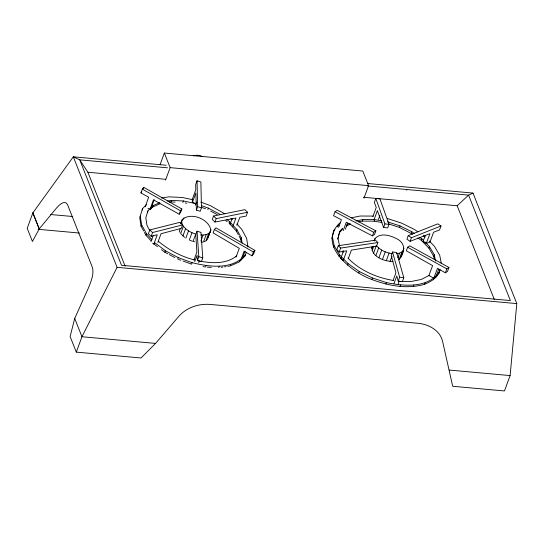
<?xml version="1.0" encoding="UTF-8"?>
<svg xmlns="http://www.w3.org/2000/svg" width="544" height="544" viewBox="0 0 544 544"><rect width="100%" height="100%" fill="white"/><g stroke="black" fill="none" stroke-linecap="round" stroke-linejoin="round"><path stroke-width="0.82" d="M166.246 165.247L73.297 156.815L32.871 212.888L27.2 228.303L32.429 241.482L39.216 228.895L55.767 208.93C58.147 206.06 64.28 199.097 67.449 204.442L92.5 267.668C94.139 274.747 90.814 281.894 88.257 288.361L74.712 318.458L70.122 336.546L76.296 352.118L141.025 357.986L155.57 343.414L179.112 316.037C186.789 307.38 198.893 303.498 210.256 304.436L417.527 323.245C428.135 324.068 439.844 330.038 442.524 341.108L452.69 386.267L504.458 390.959L510.116 375.578L516.8 303.6L473.001 193.079L367.35 183.491M440.082 269.566C438.797 277.202 431.1 281.506 424.606 284.294C407.102 289.306 388.518 285.831 371.831 279.507C351.818 272.292 316.316 244.786 339.986 222.795M331.888 238.53L334.431 229.174M337.674 239.136L339.062 233.668M342.591 228.188L339.816 231.363L338.042 238.388L339.442 245.46M392.945 261.406C384.608 261.542 371.396 256.945 371.994 246.99M374.449 240.768L374.986 238.646C380.392 232.322 390.388 235.409 396.692 238.755C406.014 243.168 405.056 252.477 399.112 259.576L401.921 251.947L403.424 250.22M400.615 257.856L403.961 248.098M438.926 273.442L439.715 270.307M143.677 231.03L141.046 226.154L139.733 217.566L142.63 208.563L146.737 204.388M159.766 202.633L153.177 205.564L147.914 210.922L145.799 217.682L146.975 225.386L149.77 230.554M180.9 223.686L182.349 219.436C191.073 211.956 208.556 218.824 210.861 229.84L207.516 239.238L206.462 240.312M242.726 258.38L245.072 255.993L246.316 252.266M145.228 206.761L148.668 197.22L140.93 192.916L142.331 189.108L143.718 187.313L181.846 208.978L180.581 212.412L179.2 214.207L153.422 199.866L149.981 209.406L147.948 208.277M154.231 199.662L151.368 207.611L149.981 209.406M338.667 227.399L341.414 219.783L333.56 215.71L335.016 211.759L337.158 210.29L375.877 230.84L374.564 234.403L372.422 235.872L346.242 222.292L343.223 230.67M345.365 229.201L347.562 223.108M343.563 250.743L340.809 258.332L343.176 260.692L346.746 250.832L339.191 252.028L336.831 249.669L338.286 245.718L375.516 240.183L377.876 242.542L376.57 246.106L351.39 250.097L348.371 258.434M151.042 241.631L153.34 235.3M157.855 242.427L161.017 233.723L181.349 228.358L182.614 224.924L179.833 222.353L149.79 229.935L148.39 233.743L151.171 236.314L157.27 234.709L153.816 244.208L152.708 243.175M192.386 202.47L195.888 192.916L196.377 210.086L200.206 211.29L201.47 207.856L200.879 181.988L197.05 180.792L195.65 184.593L195.799 189.747L192.297 199.301L192.386 202.47L196.221 203.667L196.799 202.076M372.898 216.607L376.237 207.461L374.367 202.395L375.822 198.444L379.936 198.873L389.028 224.346L387.716 227.909L383.602 227.48L377.38 210.582L374.041 219.728M378.434 219.395L379.828 215.58M76.296 352.118L81.954 336.736L117.103 267.342L73.297 156.815L79.73 159.841L167.545 167.81M143.154 188.836L143.718 187.313M142.086 210.032L142.63 208.563M160.052 164.723L164.349 153.041L362.787 171.04L368.574 185.647L363.984 198.111M141.046 226.154L141.583 224.679L140.27 216.097M147.37 212.391L147.914 210.922M150.294 209.42L152.633 207.04L153.177 205.564M165.553 180.112L170.136 167.647L164.349 153.041M150.817 240.55L145.935 235.205L146.479 233.736L141.583 224.679M151.171 236.314L152.572 232.512L182.614 224.924M169.402 202.123L170.986 201.885L171.53 200.41L183.362 200.967L195.928 203.599L195.391 205.068M182.818 202.436L183.362 200.967M167.749 253.776L164.907 252.26L165.451 250.784L154.618 242.638L154.074 244.113L157.461 246.656M179.2 214.207L180.465 210.773L181.846 208.978M180.724 223.849L182.349 219.436M183.396 219.293L183.933 217.824M180.438 228.215L179.357 231.159L180.023 232.383M181.71 221.476L182.063 223.802L183.389 226.25L180.683 233.607L184.647 237.34M182.886 236.021L185.592 228.664L183.389 226.25M177.691 259.094L178.235 257.625L165.451 250.784M185.817 238.224L188.523 230.867L185.592 228.664M196.377 210.086L197.642 206.652L197.05 180.792M189.278 240.074L191.984 232.716L188.523 230.867M194.745 261.589L197.084 255.279L197.411 260.501L201.355 261.712L202.756 257.904L200.988 232.417L197.05 231.207L195.786 234.641L196.88 252.062L193.963 259.957M207.835 209.61L208.379 208.141L201.375 205.584M245.609 254.524C232.832 270.218 209.528 266.948 192.1 262.684L191.563 264.153L183.083 261.059M200.933 240.931L203.102 235.049L206.21 234.573L208.638 233.492L210.222 231.88M206.21 234.573L203.497 241.93L205.931 240.849L208.638 233.492M236.878 225.209L239.836 217.28L246.14 216.07L247.54 212.262L244.888 209.658L213.561 216.016L212.296 219.45L214.948 222.054L235.96 218.022L232.71 226.746M197.411 260.501L198.812 256.693L197.05 231.207M208.155 237.198L210.861 229.84M214.948 222.054L216.213 218.62L247.54 212.262M240.57 260.664L244.134 251.185L251.988 255.823L253.511 254.177L254.912 250.376L215.907 227.82L214.384 229.466L213.119 232.9L239.299 248.336L236.035 257.026M205.564 267.09L206.108 265.622M226.977 219.633L229.568 221.585L229.031 223.06L236.334 231.05L238.326 234.743M218.756 267.702L219.3 266.234M236.334 231.05L236.871 229.575L229.568 221.585M230.772 264.486L230.228 265.955L227.773 266.329M241.074 241.482L240.727 239.17L241.264 237.701L236.871 229.575M239.748 260.488L239.204 261.963L230.976 265.622M251.988 255.823L253.388 252.015L254.912 250.376M333.622 247.282L334.186 245.752L332.452 237M339.816 231.363L339.259 232.893L342.584 229.078M339.191 252.028L340.646 248.078L377.876 242.542M338.953 256.36L339.517 254.83L334.186 245.752M358.38 221.884L362.304 221.095L362.868 219.565L374.707 219.626L381.834 220.844M347.521 265.146L348.078 263.622L339.517 254.83M362.304 221.095L374.143 221.156L374.707 219.626M358.734 273.04L359.292 271.517L348.078 263.622M372.422 235.872L373.728 232.308L375.877 230.84M374.143 240.938L374.986 238.646M371.64 248.404L372.205 246.874M372.11 250.77L373.796 246.194M373.551 253.232L376.36 245.596C380.31 250.199 386.186 252.844 392.136 253.626M383.602 227.48L384.914 223.917L375.822 198.444M375.87 255.605L378.678 247.976M378.91 257.747L381.718 250.111M371.831 279.507L372.395 277.984L359.292 271.517M382.452 259.495L385.261 251.865M386.267 260.739L389.076 253.11M412.563 234.192L399.466 227.446L400.024 225.916L387.382 221.796M393.985 283.553L396.787 275.992L398.201 281.173L402.349 281.71L403.804 277.76L396.678 252.511L392.523 251.981L391.218 255.544L395.923 272.809L393.122 280.371M390.089 261.392L392.054 256.047M385.927 284.104L386.485 282.581C404.049 286.266 427.672 288.476 439.484 271.912M397.861 257.74L399.548 253.157L401.921 251.947M426.251 243.542L429.916 242.128L433.588 232.24L439.545 229.942L441 225.991L437.832 223.842L408.238 235.613L406.932 239.176L410.094 241.325L429.93 233.655L426.251 243.542L423.089 241.393L425.354 235.307M411.216 233.247L411.781 231.717L400.024 225.916M433.786 278.202L437.478 268.362L445.366 272.809L447.488 271.408L448.943 267.458L409.748 245.84L407.626 247.248L406.314 250.811L432.623 265.628L428.93 275.468L433.786 278.202L435.9 276.794L438.743 269.226M410.094 241.325L411.407 237.762L441 225.991M398.201 281.173L399.656 277.222L392.523 251.981M400.051 286.518L400.608 284.988M434.377 259.508L433.752 256.367L428.971 248.22L421.28 240.332L421.845 238.802L419.832 237.388M413.243 286.586L413.8 285.056M428.971 248.22L429.529 246.69L424.803 241.835M433.752 256.367L434.316 254.837L429.529 246.69M424.606 284.294L425.17 282.771M433.364 279.813L433.928 278.29M445.366 272.809L446.821 268.858L448.943 267.458M198.689 262.8L199.274 261.222M398.133 284.084L399.255 281.064M230.058 224.148L232.125 218.593M242.094 259.019L245.065 251.124M140.93 192.916L141.855 191.719M333.866 230.697L334.975 229.425M337.198 226.875L338.871 224.958M236.817 255.734C226.44 264.391 211.126 263.459 198.594 260.807M239.788 261.365L241.55 259.576M363.378 197.248L457.178 205.754L468.581 195.126L473.001 193.079M346.95 224.55L349.092 223.448M346.392 226.073L350.676 223.876M429.107 275.441L421.246 279.46L411.046 281.513L402.594 281.472M152.633 207.04L159.956 203.782M351.179 217.824L360.114 216.029L373.306 216.09M355.803 220.986L362.868 219.565M396.474 253.776L399.548 253.157M193.147 155.808L196.765 155.23L200.042 155.55L202.749 156.74M161.568 197.975L168.946 196.853L182.131 197.465L192.841 199.716M167.566 201.015L171.53 200.41M201.171 242.284L202.722 242.053M221.218 267.328L222.856 267.084M224.495 266.832L226.134 266.58M399.208 281.459L400.901 281.466M170.986 201.885L175.216 202.082M200.96 234.947L203.102 235.049M207.216 267.165L211.337 267.362M170.136 167.647L368.574 185.647M367.662 185.966L468.581 195.126L510.374 300.574L121.516 265.295L79.73 159.841L87.897 172.251L125.093 266.104M87.897 172.251L165.641 179.309M50.653 214.533L72.644 216.498M38.134 229.296L79.342 233.029M117.103 267.342L516.8 303.6M155.57 343.414L81.954 336.736L74.712 318.458M449.208 370.056L510.116 375.578M384.914 223.917L389.028 224.346M399.656 277.222L403.804 277.76M374.143 221.156L382.065 222.51M393.666 280.507C376.747 277.807 359.917 270.49 347.929 258.033M185.178 202.932L186.748 203.259M194.548 241.76L193.032 241.441L195.738 234.09L191.984 232.716M194.664 259.984C181.458 256.686 169.096 250.247 158.671 241.502M203.096 266.574L204.741 266.92M198.812 256.693L202.756 257.904M197.642 206.652L201.47 207.856M387.43 218.504L401.52 223.101L414.616 229.568L417.914 231.887M388.402 223.836L399.466 227.446M372.395 277.984L386.485 282.581M200.763 202.089L210.004 205.462L224.822 213.826M201.613 207.339L205.503 208.76M190.033 240.346L192.284 241.169M178.235 257.625L192.1 262.684M178.466 259.372L180.778 260.216M335.016 211.759L373.728 232.308M208.379 208.141L219.851 214.275M210.705 211.147L217.158 214.594M169.17 254.538L174.855 257.577M407.626 247.248L446.821 268.858M142.331 189.108L180.465 210.773M214.384 229.466L253.388 252.015M408.238 235.613L411.407 237.762M423.198 235.606L425.177 237M411.781 231.717L414.467 233.607M417.928 237.973L421.28 240.332M230.914 218.409L232.268 219.429M225.787 220.619L227.086 221.598M161.52 249.71L164.907 252.26M149.79 229.935L152.572 232.512M213.561 216.016L216.213 218.62M338.286 245.718L340.646 248.078M429.257 240.978L434.398 246.248L439.729 255.326L441.306 263.289M421.845 238.802L423.62 240.625M236.878 224.012L241.76 229.35L246.656 238.408L247.969 246.99M146.479 233.736L151.905 239.673M342.394 250.995L343.189 252.355M239.129 236.218L240.727 239.17M144.432 232.424L145.935 235.205M457.178 205.754L494.374 299.608M406.504 189.489L406.762 190.135M434.316 254.837L435.56 261.12M241.264 237.701L242.087 243.093M32.885 212.922L39.216 228.895L32.871 212.888"/></g></svg>
